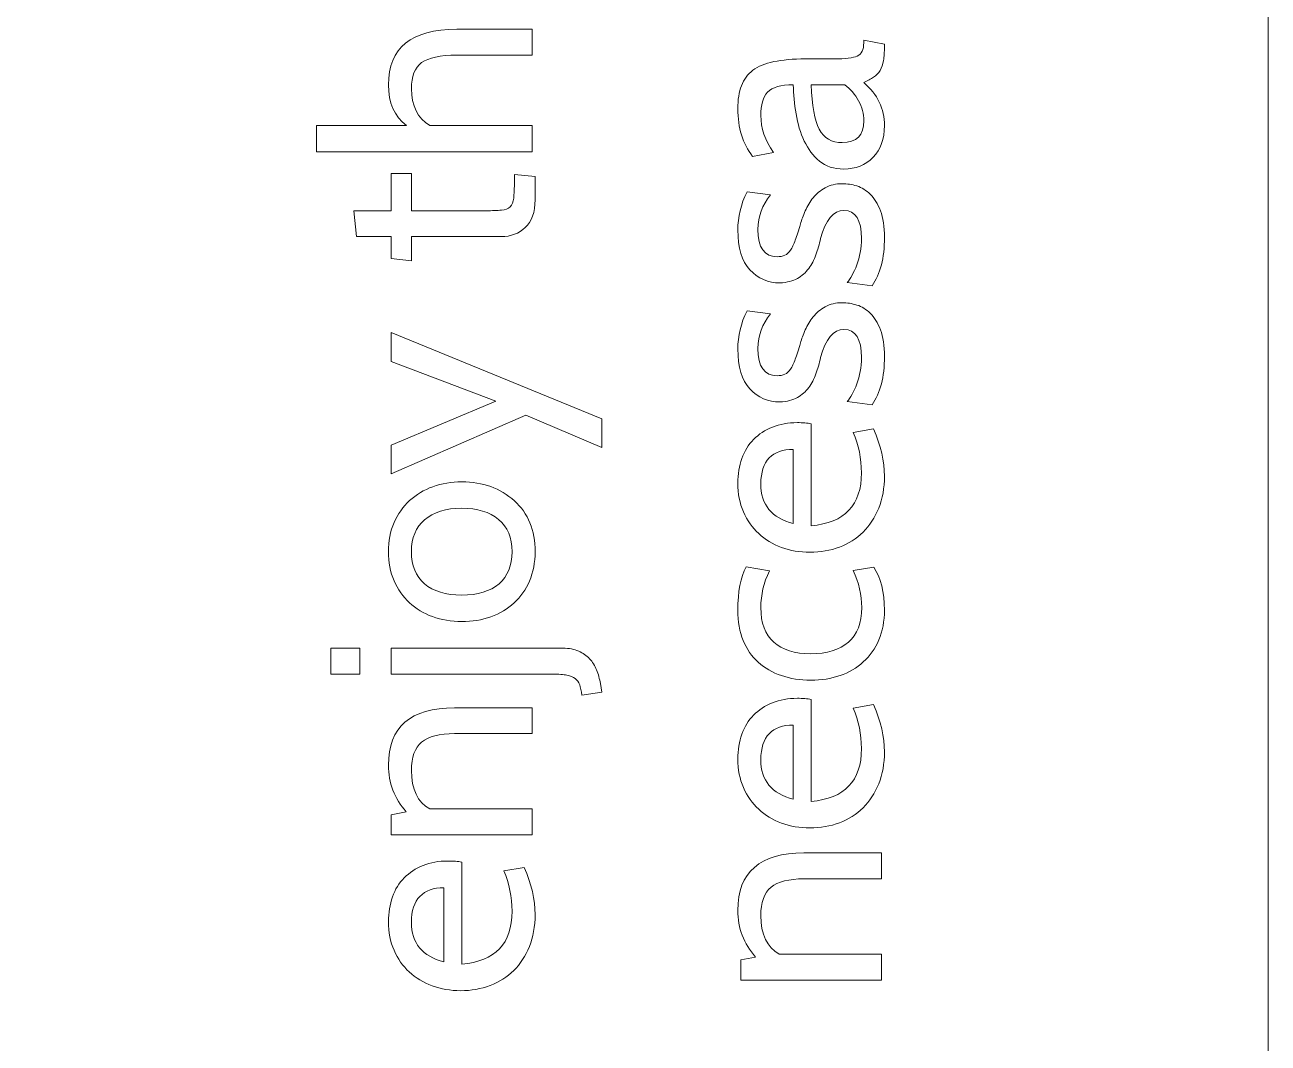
# Model space of a CAD drawing. Header units: centimetres. Extents: x -24 to 24.1, y -20.7 to 0.5.
# Drawn here: x 5.5782 to 6.0368, y -19.167 to -18.7913 of the extents above; entities that cross this region are included whole.
import ezdxf

# ---------------------------------------------------------------- set-up
doc = ezdxf.new("R2010")
doc.units = ezdxf.units.CM
doc.header["$MEASUREMENT"] = 0
doc.layers.add('Layer 1', color=7, linetype='Continuous')

msp = doc.modelspace()

# ---------------------------------------------------------------- linework, layer by layer
at = {"layer": 'Layer 1', "color": 250, "lineweight": 9}
msp.add_lwpolyline([(-23.96322, -20.71493), (6.03678, -20.71493), (6.03678, -0.71493), (-23.96322, -0.71493), (-23.96322, -20.71493)], close=True, dxfattribs=at)
for points, knots in [([(5.76536, -18.792975), (5.76536, -18.792975), (5.76536, -18.802515), (5.76536, -18.802515), (5.76536, -18.802515), (5.76536, -18.802515), (5.73757, -18.802515), (5.73757, -18.802515), (5.73757, -18.802515), (5.73142, -18.802515), (5.72709, -18.803435), (5.72458, -18.805275), (5.72458, -18.805275), (5.72207, -18.807115), (5.72081, -18.810335), (5.72081, -18.814925), (5.72081, -18.814925), (5.72081, -18.821145), (5.72308, -18.825675), (5.7276, -18.828505), (5.7276, -18.828505), (5.7276, -18.828505), (5.76536, -18.828505), (5.76536, -18.828505), (5.76536, -18.828505), (5.76536, -18.828505), (5.76536, -18.838155), (5.76536, -18.838155), (5.76536, -18.838155), (5.76536, -18.838155), (5.68582, -18.838155), (5.68582, -18.838155), (5.68582, -18.838155), (5.68582, -18.838155), (5.68582, -18.828505), (5.68582, -18.828505), (5.68582, -18.828505), (5.68582, -18.828505), (5.71901, -18.828505), (5.71901, -18.828505), (5.71901, -18.828505), (5.71456, -18.825035), (5.71233, -18.820015), (5.71233, -18.813445), (5.71233, -18.813445), (5.71233, -18.799795), (5.72074, -18.792975), (5.73757, -18.792975), (5.73757, -18.792975), (5.73757, -18.792975), (5.76536, -18.792975), (5.76536, -18.792975)], [0, 0, 0, 0, 0.0714286, 0.0714286, 0.0714286, 0.0714286, 0.1428571, 0.1428571, 0.1428571, 0.1428571, 0.2142857, 0.2142857, 0.2142857, 0.2142857, 0.2857143, 0.2857143, 0.2857143, 0.2857143, 0.3571429, 0.3571429, 0.3571429, 0.3571429, 0.4285714, 0.4285714, 0.4285714, 0.4285714, 0.5, 0.5, 0.5, 0.5, 0.5714286, 0.5714286, 0.5714286, 0.5714286, 0.6428571, 0.6428571, 0.6428571, 0.6428571, 0.7142857, 0.7142857, 0.7142857, 0.7142857, 0.7857143, 0.7857143, 0.7857143, 0.7857143, 0.8571429, 0.8571429, 0.8571429, 0.8571429, 1, 1, 1, 1]), ([(5.88764, -18.797005), (5.88764, -18.797005), (5.89527, -18.798495), (5.89527, -18.798495), (5.89527, -18.798495), (5.89527, -18.798495), (5.89527, -18.799235), (5.89527, -18.799235), (5.89527, -18.799235), (5.89527, -18.801355), (5.89515, -18.803125), (5.8949, -18.804535), (5.8949, -18.804535), (5.89466, -18.805955), (5.89423, -18.807155), (5.89363, -18.808145), (5.89363, -18.808145), (5.89303, -18.809135), (5.89223, -18.809965), (5.89124, -18.810635), (5.89124, -18.810635), (5.89025, -18.811305), (5.88905, -18.811965), (5.88764, -18.812595), (5.88764, -18.812595), (5.89273, -18.816985), (5.89527, -18.822285), (5.89527, -18.828505), (5.89527, -18.828505), (5.89527, -18.833385), (5.89388, -18.837275), (5.89108, -18.840175), (5.89108, -18.840175), (5.88829, -18.843065), (5.88467, -18.844515), (5.88021, -18.844515), (5.88021, -18.844515), (5.87661, -18.844515), (5.87364, -18.843545), (5.87131, -18.841605), (5.87131, -18.841605), (5.86897, -18.839655), (5.8671, -18.837185), (5.86569, -18.834175), (5.86569, -18.834175), (5.86427, -18.831175), (5.86326, -18.827835), (5.86266, -18.824155), (5.86266, -18.824155), (5.86206, -18.820485), (5.86173, -18.816905), (5.86165, -18.813445), (5.86165, -18.813445), (5.85699, -18.813445), (5.85382, -18.814345), (5.85216, -18.816155), (5.85216, -18.816155), (5.8505, -18.817955), (5.84967, -18.820835), (5.84967, -18.824795), (5.84967, -18.824795), (5.84967, -18.829315), (5.85123, -18.833875), (5.85434, -18.838475), (5.85434, -18.838475), (5.85434, -18.838475), (5.8466, -18.839855), (5.8466, -18.839855), (5.8466, -18.839855), (5.84299, -18.835185), (5.84119, -18.829315), (5.84119, -18.822245), (5.84119, -18.822245), (5.84119, -18.818925), (5.84163, -18.816095), (5.84251, -18.813765), (5.84251, -18.813765), (5.8434, -18.811435), (5.84481, -18.809535), (5.84676, -18.808085), (5.84676, -18.808085), (5.8487, -18.806645), (5.85126, -18.805575), (5.85444, -18.804905), (5.85444, -18.804905), (5.85763, -18.804235), (5.86151, -18.803905), (5.86611, -18.803905), (5.86611, -18.803905), (5.86611, -18.803905), (5.87672, -18.803905), (5.87672, -18.803905), (5.87672, -18.803905), (5.88082, -18.803905), (5.88366, -18.803545), (5.88525, -18.802835), (5.88525, -18.802835), (5.88684, -18.802135), (5.88764, -18.800505), (5.88764, -18.797965), (5.88764, -18.797965), (5.88764, -18.797965), (5.88764, -18.797005), (5.88764, -18.797005)], [0, 0, 0, 0, 0.037037, 0.037037, 0.037037, 0.037037, 0.0740741, 0.0740741, 0.0740741, 0.0740741, 0.1111111, 0.1111111, 0.1111111, 0.1111111, 0.1481481, 0.1481481, 0.1481481, 0.1481481, 0.1851852, 0.1851852, 0.1851852, 0.1851852, 0.2222222, 0.2222222, 0.2222222, 0.2222222, 0.2592593, 0.2592593, 0.2592593, 0.2592593, 0.2962963, 0.2962963, 0.2962963, 0.2962963, 0.3333333, 0.3333333, 0.3333333, 0.3333333, 0.3703704, 0.3703704, 0.3703704, 0.3703704, 0.4074074, 0.4074074, 0.4074074, 0.4074074, 0.4444444, 0.4444444, 0.4444444, 0.4444444, 0.4814815, 0.4814815, 0.4814815, 0.4814815, 0.5185185, 0.5185185, 0.5185185, 0.5185185, 0.5555556, 0.5555556, 0.5555556, 0.5555556, 0.5925926, 0.5925926, 0.5925926, 0.5925926, 0.6296296, 0.6296296, 0.6296296, 0.6296296, 0.6666667, 0.6666667, 0.6666667, 0.6666667, 0.7037037, 0.7037037, 0.7037037, 0.7037037, 0.7407407, 0.7407407, 0.7407407, 0.7407407, 0.7777778, 0.7777778, 0.7777778, 0.7777778, 0.8148148, 0.8148148, 0.8148148, 0.8148148, 0.8518519, 0.8518519, 0.8518519, 0.8518519, 0.8888889, 0.8888889, 0.8888889, 0.8888889, 0.9259259, 0.9259259, 0.9259259, 0.9259259, 1, 1, 1, 1]), ([(5.88064, -18.813445), (5.88064, -18.813445), (5.86823, -18.813445), (5.86823, -18.813445), (5.86823, -18.813445), (5.86851, -18.821085), (5.86952, -18.826545), (5.87125, -18.829835), (5.87125, -18.829835), (5.87298, -18.833115), (5.8758, -18.834765), (5.87968, -18.834765), (5.87968, -18.834765), (5.88499, -18.834765), (5.88764, -18.832075), (5.88764, -18.826705), (5.88764, -18.826705), (5.88764, -18.824155), (5.887, -18.821695), (5.88573, -18.819335), (5.88573, -18.819335), (5.88446, -18.816965), (5.88276, -18.815005), (5.88064, -18.813445)], [0, 0, 0, 0, 0.1428571, 0.1428571, 0.1428571, 0.1428571, 0.2857143, 0.2857143, 0.2857143, 0.2857143, 0.4285714, 0.4285714, 0.4285714, 0.4285714, 0.5714286, 0.5714286, 0.5714286, 0.5714286, 0.7142857, 0.7142857, 0.7142857, 0.7142857, 1, 1, 1, 1]), ([(5.75878, -18.846535), (5.75878, -18.846535), (5.76642, -18.847275), (5.76642, -18.847275), (5.76642, -18.847275), (5.76642, -18.847275), (5.76642, -18.855865), (5.76642, -18.855865), (5.76642, -18.855865), (5.76642, -18.860455), (5.76522, -18.863875), (5.76281, -18.866095), (5.76281, -18.866095), (5.76041, -18.868325), (5.75747, -18.869435), (5.75401, -18.869435), (5.75401, -18.869435), (5.75401, -18.869435), (5.72081, -18.869435), (5.72081, -18.869435), (5.72081, -18.869435), (5.72081, -18.869435), (5.72081, -18.878345), (5.72081, -18.878345), (5.72081, -18.878345), (5.72081, -18.878345), (5.71339, -18.877495), (5.71339, -18.877495), (5.71339, -18.877495), (5.71339, -18.877495), (5.71339, -18.869435), (5.71339, -18.869435), (5.71339, -18.869435), (5.71339, -18.869435), (5.70056, -18.869435), (5.70056, -18.869435), (5.70056, -18.869435), (5.70056, -18.869435), (5.6996, -18.859895), (5.6996, -18.859895), (5.6996, -18.859895), (5.6996, -18.859895), (5.71339, -18.859895), (5.71339, -18.859895), (5.71339, -18.859895), (5.71339, -18.859895), (5.71339, -18.846215), (5.71339, -18.846215), (5.71339, -18.846215), (5.71339, -18.846215), (5.72081, -18.846215), (5.72081, -18.846215), (5.72081, -18.846215), (5.72081, -18.846215), (5.72081, -18.859895), (5.72081, -18.859895), (5.72081, -18.859895), (5.72081, -18.859895), (5.74818, -18.859895), (5.74818, -18.859895), (5.74818, -18.859895), (5.75065, -18.859895), (5.7526, -18.859825), (5.75401, -18.859685), (5.75401, -18.859685), (5.75542, -18.859545), (5.75648, -18.859135), (5.75719, -18.858465), (5.75719, -18.858465), (5.7579, -18.857795), (5.75834, -18.856715), (5.75852, -18.855225), (5.75852, -18.855225), (5.75869, -18.853745), (5.75878, -18.851655), (5.75878, -18.848965), (5.75878, -18.848965), (5.75878, -18.848965), (5.75878, -18.846535), (5.75878, -18.846535)], [0, 0, 0, 0, 0.047619, 0.047619, 0.047619, 0.047619, 0.0952381, 0.0952381, 0.0952381, 0.0952381, 0.1428571, 0.1428571, 0.1428571, 0.1428571, 0.1904762, 0.1904762, 0.1904762, 0.1904762, 0.2380952, 0.2380952, 0.2380952, 0.2380952, 0.2857143, 0.2857143, 0.2857143, 0.2857143, 0.3333333, 0.3333333, 0.3333333, 0.3333333, 0.3809524, 0.3809524, 0.3809524, 0.3809524, 0.4285714, 0.4285714, 0.4285714, 0.4285714, 0.4761905, 0.4761905, 0.4761905, 0.4761905, 0.5238095, 0.5238095, 0.5238095, 0.5238095, 0.5714286, 0.5714286, 0.5714286, 0.5714286, 0.6190476, 0.6190476, 0.6190476, 0.6190476, 0.6666667, 0.6666667, 0.6666667, 0.6666667, 0.7142857, 0.7142857, 0.7142857, 0.7142857, 0.7619048, 0.7619048, 0.7619048, 0.7619048, 0.8095238, 0.8095238, 0.8095238, 0.8095238, 0.8571429, 0.8571429, 0.8571429, 0.8571429, 0.9047619, 0.9047619, 0.9047619, 0.9047619, 1, 1, 1, 1]), ([(5.89527, -18.869765), (5.89527, -18.877325), (5.89375, -18.883265), (5.89071, -18.887575), (5.89071, -18.887575), (5.89071, -18.887575), (5.88149, -18.886415), (5.88149, -18.886415), (5.88149, -18.886415), (5.88276, -18.884995), (5.88396, -18.882825), (5.88509, -18.879885), (5.88509, -18.879885), (5.88622, -18.876955), (5.88679, -18.873715), (5.88679, -18.870185), (5.88679, -18.870185), (5.88679, -18.863255), (5.88463, -18.859795), (5.88032, -18.859795), (5.88032, -18.859795), (5.87643, -18.859795), (5.87357, -18.863255), (5.87173, -18.870185), (5.87173, -18.870185), (5.87123, -18.872305), (5.87065, -18.874305), (5.86998, -18.876175), (5.86998, -18.876175), (5.86931, -18.878055), (5.86843, -18.879725), (5.86733, -18.881215), (5.86733, -18.881215), (5.86623, -18.882695), (5.86484, -18.883915), (5.86314, -18.884875), (5.86314, -18.884875), (5.86144, -18.885825), (5.85932, -18.886375), (5.85678, -18.886515), (5.85678, -18.886515), (5.85232, -18.886515), (5.84861, -18.884925), (5.84564, -18.881745), (5.84564, -18.881745), (5.84267, -18.878565), (5.84119, -18.873645), (5.84119, -18.867005), (5.84119, -18.867005), (5.84119, -18.862265), (5.84232, -18.857565), (5.84458, -18.852895), (5.84458, -18.852895), (5.84458, -18.852895), (5.85328, -18.854065), (5.85328, -18.854065), (5.85328, -18.854065), (5.85017, -18.857745), (5.84861, -18.861985), (5.84861, -18.866795), (5.84861, -18.866795), (5.84861, -18.873505), (5.85096, -18.876865), (5.85566, -18.876865), (5.85566, -18.876865), (5.85679, -18.876865), (5.85777, -18.876685), (5.85854, -18.876335), (5.85854, -18.876335), (5.85932, -18.875985), (5.86003, -18.875345), (5.86063, -18.874425), (5.86063, -18.874425), (5.86123, -18.873505), (5.86181, -18.872265), (5.8624, -18.870715), (5.8624, -18.870715), (5.86296, -18.869155), (5.8636, -18.867175), (5.86431, -18.864775), (5.86431, -18.864775), (5.86473, -18.863295), (5.86531, -18.861685), (5.86606, -18.859955), (5.86606, -18.859955), (5.8668, -18.858215), (5.86777, -18.856605), (5.86897, -18.855125), (5.86897, -18.855125), (5.87018, -18.853635), (5.87166, -18.852405), (5.87343, -18.851415), (5.87343, -18.851415), (5.87519, -18.850425), (5.87732, -18.849925), (5.87979, -18.849925), (5.87979, -18.849925), (5.88149, -18.849925), (5.88325, -18.850215), (5.88509, -18.850775), (5.88509, -18.850775), (5.88693, -18.851345), (5.88859, -18.852365), (5.89008, -18.853855), (5.89008, -18.853855), (5.89156, -18.855335), (5.8928, -18.857365), (5.89379, -18.859955), (5.89379, -18.859955), (5.89478, -18.862535), (5.89527, -18.865805), (5.89527, -18.869765)], [0, 0, 0, 0, 0.0344828, 0.0344828, 0.0344828, 0.0344828, 0.0689655, 0.0689655, 0.0689655, 0.0689655, 0.1034483, 0.1034483, 0.1034483, 0.1034483, 0.137931, 0.137931, 0.137931, 0.137931, 0.1724138, 0.1724138, 0.1724138, 0.1724138, 0.2068966, 0.2068966, 0.2068966, 0.2068966, 0.2413793, 0.2413793, 0.2413793, 0.2413793, 0.2758621, 0.2758621, 0.2758621, 0.2758621, 0.3103448, 0.3103448, 0.3103448, 0.3103448, 0.3448276, 0.3448276, 0.3448276, 0.3448276, 0.3793103, 0.3793103, 0.3793103, 0.3793103, 0.4137931, 0.4137931, 0.4137931, 0.4137931, 0.4482759, 0.4482759, 0.4482759, 0.4482759, 0.4827586, 0.4827586, 0.4827586, 0.4827586, 0.5172414, 0.5172414, 0.5172414, 0.5172414, 0.5517241, 0.5517241, 0.5517241, 0.5517241, 0.5862069, 0.5862069, 0.5862069, 0.5862069, 0.6206897, 0.6206897, 0.6206897, 0.6206897, 0.6551724, 0.6551724, 0.6551724, 0.6551724, 0.6896552, 0.6896552, 0.6896552, 0.6896552, 0.7241379, 0.7241379, 0.7241379, 0.7241379, 0.7586207, 0.7586207, 0.7586207, 0.7586207, 0.7931034, 0.7931034, 0.7931034, 0.7931034, 0.8275862, 0.8275862, 0.8275862, 0.8275862, 0.862069, 0.862069, 0.862069, 0.862069, 0.8965517, 0.8965517, 0.8965517, 0.8965517, 0.9310345, 0.9310345, 0.9310345, 0.9310345, 1, 1, 1, 1]), ([(5.89527, -18.913665), (5.89527, -18.921235), (5.89375, -18.927175), (5.89071, -18.931485), (5.89071, -18.931485), (5.89071, -18.931485), (5.88149, -18.930315), (5.88149, -18.930315), (5.88149, -18.930315), (5.88276, -18.928905), (5.88396, -18.926725), (5.88509, -18.923795), (5.88509, -18.923795), (5.88622, -18.920865), (5.88679, -18.917625), (5.88679, -18.914095), (5.88679, -18.914095), (5.88679, -18.907165), (5.88463, -18.903695), (5.88032, -18.903695), (5.88032, -18.903695), (5.87643, -18.903695), (5.87357, -18.907165), (5.87173, -18.914095), (5.87173, -18.914095), (5.87123, -18.916215), (5.87065, -18.918205), (5.86998, -18.920085), (5.86998, -18.920085), (5.86931, -18.921955), (5.86843, -18.923635), (5.86733, -18.925125), (5.86733, -18.925125), (5.86623, -18.926605), (5.86484, -18.927825), (5.86314, -18.928775), (5.86314, -18.928775), (5.86144, -18.929735), (5.85932, -18.930285), (5.85678, -18.930425), (5.85678, -18.930425), (5.85232, -18.930425), (5.84861, -18.928835), (5.84564, -18.925655), (5.84564, -18.925655), (5.84267, -18.922465), (5.84119, -18.917555), (5.84119, -18.910905), (5.84119, -18.910905), (5.84119, -18.906175), (5.84232, -18.901475), (5.84458, -18.896805), (5.84458, -18.896805), (5.84458, -18.896805), (5.85328, -18.897975), (5.85328, -18.897975), (5.85328, -18.897975), (5.85017, -18.901645), (5.84861, -18.905885), (5.84861, -18.910695), (5.84861, -18.910695), (5.84861, -18.917415), (5.85096, -18.920775), (5.85566, -18.920775), (5.85566, -18.920775), (5.85679, -18.920775), (5.85777, -18.920595), (5.85854, -18.920245), (5.85854, -18.920245), (5.85932, -18.919885), (5.86003, -18.919255), (5.86063, -18.918335), (5.86063, -18.918335), (5.86123, -18.917415), (5.86181, -18.916175), (5.8624, -18.914625), (5.8624, -18.914625), (5.86296, -18.913065), (5.8636, -18.911085), (5.86431, -18.908685), (5.86431, -18.908685), (5.86473, -18.907195), (5.86531, -18.905585), (5.86606, -18.903855), (5.86606, -18.903855), (5.8668, -18.902125), (5.86777, -18.900515), (5.86897, -18.899035), (5.86897, -18.899035), (5.87018, -18.897545), (5.87166, -18.896305), (5.87343, -18.895315), (5.87343, -18.895315), (5.87519, -18.894325), (5.87732, -18.893835), (5.87979, -18.893835), (5.87979, -18.893835), (5.88149, -18.893835), (5.88325, -18.894115), (5.88509, -18.894685), (5.88509, -18.894685), (5.88693, -18.895245), (5.88859, -18.896275), (5.89008, -18.897755), (5.89008, -18.897755), (5.89156, -18.899245), (5.8928, -18.901275), (5.89379, -18.903855), (5.89379, -18.903855), (5.89478, -18.906435), (5.89527, -18.909705), (5.89527, -18.913665)], [0, 0, 0, 0, 0.0344828, 0.0344828, 0.0344828, 0.0344828, 0.0689655, 0.0689655, 0.0689655, 0.0689655, 0.1034483, 0.1034483, 0.1034483, 0.1034483, 0.137931, 0.137931, 0.137931, 0.137931, 0.1724138, 0.1724138, 0.1724138, 0.1724138, 0.2068966, 0.2068966, 0.2068966, 0.2068966, 0.2413793, 0.2413793, 0.2413793, 0.2413793, 0.2758621, 0.2758621, 0.2758621, 0.2758621, 0.3103448, 0.3103448, 0.3103448, 0.3103448, 0.3448276, 0.3448276, 0.3448276, 0.3448276, 0.3793103, 0.3793103, 0.3793103, 0.3793103, 0.4137931, 0.4137931, 0.4137931, 0.4137931, 0.4482759, 0.4482759, 0.4482759, 0.4482759, 0.4827586, 0.4827586, 0.4827586, 0.4827586, 0.5172414, 0.5172414, 0.5172414, 0.5172414, 0.5517241, 0.5517241, 0.5517241, 0.5517241, 0.5862069, 0.5862069, 0.5862069, 0.5862069, 0.6206897, 0.6206897, 0.6206897, 0.6206897, 0.6551724, 0.6551724, 0.6551724, 0.6551724, 0.6896552, 0.6896552, 0.6896552, 0.6896552, 0.7241379, 0.7241379, 0.7241379, 0.7241379, 0.7586207, 0.7586207, 0.7586207, 0.7586207, 0.7931034, 0.7931034, 0.7931034, 0.7931034, 0.8275862, 0.8275862, 0.8275862, 0.8275862, 0.862069, 0.862069, 0.862069, 0.862069, 0.8965517, 0.8965517, 0.8965517, 0.8965517, 0.9310345, 0.9310345, 0.9310345, 0.9310345, 1, 1, 1, 1]), ([(5.71339, -18.904865), (5.71339, -18.904865), (5.79102, -18.936675), (5.79102, -18.936675), (5.79102, -18.936675), (5.79102, -18.936675), (5.79102, -18.947285), (5.79102, -18.947285), (5.79102, -18.947285), (5.79102, -18.947285), (5.76302, -18.935295), (5.76302, -18.935295), (5.76302, -18.935295), (5.76302, -18.935295), (5.71339, -18.956935), (5.71339, -18.956935), (5.71339, -18.956935), (5.71339, -18.956935), (5.71339, -18.946325), (5.71339, -18.946325), (5.71339, -18.946325), (5.71339, -18.946325), (5.75199, -18.930105), (5.75199, -18.930105), (5.75199, -18.930105), (5.75199, -18.930105), (5.71339, -18.915465), (5.71339, -18.915465), (5.71339, -18.915465), (5.71339, -18.915465), (5.71339, -18.904865), (5.71339, -18.904865)], [0, 0, 0, 0, 0.1111111, 0.1111111, 0.1111111, 0.1111111, 0.2222222, 0.2222222, 0.2222222, 0.2222222, 0.3333333, 0.3333333, 0.3333333, 0.3333333, 0.4444444, 0.4444444, 0.4444444, 0.4444444, 0.5555556, 0.5555556, 0.5555556, 0.5555556, 0.6666667, 0.6666667, 0.6666667, 0.6666667, 0.7777778, 0.7777778, 0.7777778, 0.7777778, 1, 1, 1, 1]), ([(5.86823, -18.938485), (5.86823, -18.938485), (5.86823, -18.976135), (5.86823, -18.976135), (5.86823, -18.976135), (5.8806, -18.975005), (5.88679, -18.968495), (5.88679, -18.956615), (5.88679, -18.956615), (5.88679, -18.951315), (5.88577, -18.946335), (5.88371, -18.941665), (5.88371, -18.941665), (5.88371, -18.941665), (5.89124, -18.940395), (5.89124, -18.940395), (5.89124, -18.940395), (5.89393, -18.946545), (5.89527, -18.952345), (5.89527, -18.957785), (5.89527, -18.957785), (5.89527, -18.962165), (5.89457, -18.966115), (5.89315, -18.969615), (5.89315, -18.969615), (5.89174, -18.973115), (5.88981, -18.976065), (5.88737, -18.978465), (5.88737, -18.978465), (5.88493, -18.980875), (5.88203, -18.982705), (5.87868, -18.983985), (5.87868, -18.983985), (5.87532, -18.985255), (5.87169, -18.985885), (5.86781, -18.985885), (5.86781, -18.985885), (5.86406, -18.985885), (5.86056, -18.985285), (5.85731, -18.984085), (5.85731, -18.984085), (5.85405, -18.982885), (5.85124, -18.981185), (5.84888, -18.978995), (5.84888, -18.978995), (5.84651, -18.976805), (5.84463, -18.974135), (5.84326, -18.970985), (5.84326, -18.970985), (5.84188, -18.967845), (5.84119, -18.964325), (5.84119, -18.960435), (5.84119, -18.960435), (5.84119, -18.957115), (5.84168, -18.954075), (5.84267, -18.951315), (5.84267, -18.951315), (5.84366, -18.948555), (5.84511, -18.946205), (5.84702, -18.944265), (5.84702, -18.944265), (5.84893, -18.942315), (5.85124, -18.940795), (5.85397, -18.939705), (5.85397, -18.939705), (5.85669, -18.938605), (5.85975, -18.938065), (5.86314, -18.938065), (5.86314, -18.938065), (5.86512, -18.938065), (5.86682, -18.938205), (5.86823, -18.938485)], [0, 0, 0, 0, 0.0526316, 0.0526316, 0.0526316, 0.0526316, 0.1052632, 0.1052632, 0.1052632, 0.1052632, 0.1578947, 0.1578947, 0.1578947, 0.1578947, 0.2105263, 0.2105263, 0.2105263, 0.2105263, 0.2631579, 0.2631579, 0.2631579, 0.2631579, 0.3157895, 0.3157895, 0.3157895, 0.3157895, 0.3684211, 0.3684211, 0.3684211, 0.3684211, 0.4210526, 0.4210526, 0.4210526, 0.4210526, 0.4736842, 0.4736842, 0.4736842, 0.4736842, 0.5263158, 0.5263158, 0.5263158, 0.5263158, 0.5789474, 0.5789474, 0.5789474, 0.5789474, 0.6315789, 0.6315789, 0.6315789, 0.6315789, 0.6842105, 0.6842105, 0.6842105, 0.6842105, 0.7368421, 0.7368421, 0.7368421, 0.7368421, 0.7894737, 0.7894737, 0.7894737, 0.7894737, 0.8421053, 0.8421053, 0.8421053, 0.8421053, 0.8947368, 0.8947368, 0.8947368, 0.8947368, 1, 1, 1, 1]), ([(5.84967, -18.960645), (5.84967, -18.968355), (5.85367, -18.973235), (5.86165, -18.975285), (5.86165, -18.975285), (5.86165, -18.975285), (5.86165, -18.947925), (5.86165, -18.947925), (5.86165, -18.947925), (5.85784, -18.947925), (5.85489, -18.948985), (5.8528, -18.951105), (5.8528, -18.951105), (5.85071, -18.953225), (5.84967, -18.956405), (5.84967, -18.960645)], [0, 0, 0, 0, 0.2, 0.2, 0.2, 0.2, 0.4, 0.4, 0.4, 0.4, 0.6, 0.6, 0.6, 0.6, 1, 1, 1, 1]), ([(5.75878, -18.966905), (5.76387, -18.971495), (5.76642, -18.977755), (5.76642, -18.985675), (5.76642, -18.985675), (5.76642, -18.989705), (5.76573, -18.993315), (5.76435, -18.996495), (5.76435, -18.996495), (5.76297, -18.999675), (5.76108, -19.002375), (5.75868, -19.004605), (5.75868, -19.004605), (5.75627, -19.006835), (5.75341, -19.008525), (5.75009, -19.009695), (5.75009, -19.009695), (5.74676, -19.010865), (5.74319, -19.011445), (5.73937, -19.011445), (5.73937, -19.011445), (5.73548, -19.011445), (5.7319, -19.010845), (5.72861, -19.009645), (5.72861, -19.009645), (5.72532, -19.008445), (5.72248, -19.006725), (5.72007, -19.004495), (5.72007, -19.004495), (5.71767, -19.002275), (5.71578, -18.999565), (5.7144, -18.996385), (5.7144, -18.996385), (5.71302, -18.993205), (5.71233, -18.989635), (5.71233, -18.985675), (5.71233, -18.985675), (5.71233, -18.981715), (5.71302, -18.978145), (5.7144, -18.974965), (5.7144, -18.974965), (5.71578, -18.971785), (5.71769, -18.969075), (5.72013, -18.966855), (5.72013, -18.966855), (5.72256, -18.964625), (5.72543, -18.962905), (5.72872, -18.961705), (5.72872, -18.961705), (5.732, -18.960505), (5.73556, -18.959905), (5.73937, -18.959905), (5.73937, -18.959905), (5.74715, -18.959905), (5.75362, -18.962235), (5.75878, -18.966905)], [0, 0, 0, 0, 0.0666667, 0.0666667, 0.0666667, 0.0666667, 0.1333333, 0.1333333, 0.1333333, 0.1333333, 0.2, 0.2, 0.2, 0.2, 0.2666667, 0.2666667, 0.2666667, 0.2666667, 0.3333333, 0.3333333, 0.3333333, 0.3333333, 0.4, 0.4, 0.4, 0.4, 0.4666667, 0.4666667, 0.4666667, 0.4666667, 0.5333333, 0.5333333, 0.5333333, 0.5333333, 0.6, 0.6, 0.6, 0.6, 0.6666667, 0.6666667, 0.6666667, 0.6666667, 0.7333333, 0.7333333, 0.7333333, 0.7333333, 0.8, 0.8, 0.8, 0.8, 0.8666667, 0.8666667, 0.8666667, 0.8666667, 1, 1, 1, 1]), ([(5.72569, -18.973905), (5.72244, -18.976665), (5.72081, -18.980585), (5.72081, -18.985675), (5.72081, -18.985675), (5.72081, -18.990765), (5.72242, -18.994705), (5.72564, -18.997505), (5.72564, -18.997505), (5.72886, -19.000295), (5.73343, -19.001685), (5.73937, -19.001685), (5.73937, -19.001685), (5.74531, -19.001685), (5.74989, -19.000295), (5.75311, -18.997505), (5.75311, -18.997505), (5.75632, -18.994705), (5.75793, -18.990765), (5.75793, -18.985675), (5.75793, -18.985675), (5.75793, -18.980515), (5.75627, -18.976555), (5.75295, -18.973795), (5.75295, -18.973795), (5.74963, -18.971045), (5.7451, -18.969665), (5.73937, -18.969665), (5.73937, -18.969665), (5.73351, -18.969665), (5.72894, -18.971075), (5.72569, -18.973905)], [0, 0, 0, 0, 0.1111111, 0.1111111, 0.1111111, 0.1111111, 0.2222222, 0.2222222, 0.2222222, 0.2222222, 0.3333333, 0.3333333, 0.3333333, 0.3333333, 0.4444444, 0.4444444, 0.4444444, 0.4444444, 0.5555556, 0.5555556, 0.5555556, 0.5555556, 0.6666667, 0.6666667, 0.6666667, 0.6666667, 0.7777778, 0.7777778, 0.7777778, 0.7777778, 1, 1, 1, 1]), ([(5.89527, -19.007205), (5.89527, -19.011375), (5.89458, -19.015055), (5.89321, -19.018235), (5.89321, -19.018235), (5.89183, -19.021415), (5.88992, -19.024125), (5.88748, -19.026355), (5.88748, -19.026355), (5.88504, -19.028575), (5.88218, -19.030255), (5.87889, -19.031385), (5.87889, -19.031385), (5.8756, -19.032515), (5.87201, -19.033085), (5.86812, -19.033085), (5.86812, -19.033085), (5.86417, -19.033085), (5.86054, -19.032515), (5.85725, -19.031385), (5.85725, -19.031385), (5.85397, -19.030255), (5.85112, -19.028615), (5.84872, -19.026455), (5.84872, -19.026455), (5.84631, -19.024295), (5.84446, -19.021615), (5.84315, -19.018395), (5.84315, -19.018395), (5.84184, -19.015175), (5.84119, -19.011485), (5.84119, -19.007315), (5.84119, -19.007315), (5.84119, -19.000385), (5.84221, -18.995045), (5.84426, -18.991295), (5.84426, -18.991295), (5.84426, -18.991295), (5.85285, -18.992785), (5.85285, -18.992785), (5.85285, -18.992785), (5.85073, -18.997165), (5.84967, -19.001655), (5.84967, -19.006255), (5.84967, -19.006255), (5.84967, -19.011975), (5.85126, -19.016255), (5.85444, -19.019085), (5.85444, -19.019085), (5.85763, -19.021915), (5.86219, -19.023325), (5.86812, -19.023325), (5.86812, -19.023325), (5.87406, -19.023325), (5.87868, -19.021915), (5.88196, -19.019085), (5.88196, -19.019085), (5.88525, -19.016255), (5.8869, -19.011975), (5.8869, -19.006255), (5.8869, -19.006255), (5.8869, -19.001585), (5.88584, -18.997065), (5.88371, -18.992675), (5.88371, -18.992675), (5.88371, -18.992675), (5.89135, -18.991405), (5.89135, -18.991405), (5.89135, -18.991405), (5.89397, -18.995295), (5.89527, -19.000565), (5.89527, -19.007205)], [0, 0, 0, 0, 0.0526316, 0.0526316, 0.0526316, 0.0526316, 0.1052632, 0.1052632, 0.1052632, 0.1052632, 0.1578947, 0.1578947, 0.1578947, 0.1578947, 0.2105263, 0.2105263, 0.2105263, 0.2105263, 0.2631579, 0.2631579, 0.2631579, 0.2631579, 0.3157895, 0.3157895, 0.3157895, 0.3157895, 0.3684211, 0.3684211, 0.3684211, 0.3684211, 0.4210526, 0.4210526, 0.4210526, 0.4210526, 0.4736842, 0.4736842, 0.4736842, 0.4736842, 0.5263158, 0.5263158, 0.5263158, 0.5263158, 0.5789474, 0.5789474, 0.5789474, 0.5789474, 0.6315789, 0.6315789, 0.6315789, 0.6315789, 0.6842105, 0.6842105, 0.6842105, 0.6842105, 0.7368421, 0.7368421, 0.7368421, 0.7368421, 0.7894737, 0.7894737, 0.7894737, 0.7894737, 0.8421053, 0.8421053, 0.8421053, 0.8421053, 0.8947368, 0.8947368, 0.8947368, 0.8947368, 1, 1, 1, 1]), ([(5.70172, -19.021305), (5.70172, -19.021305), (5.70172, -19.030855), (5.70172, -19.030855), (5.70172, -19.030855), (5.70172, -19.030855), (5.69112, -19.030855), (5.69112, -19.030855), (5.69112, -19.030855), (5.69112, -19.030855), (5.69112, -19.021305), (5.69112, -19.021305), (5.69112, -19.021305), (5.69112, -19.021305), (5.70172, -19.021305), (5.70172, -19.021305)], [0, 0, 0, 0, 0.2, 0.2, 0.2, 0.2, 0.4, 0.4, 0.4, 0.4, 0.6, 0.6, 0.6, 0.6, 1, 1, 1, 1]), ([(5.79049, -19.034355), (5.79049, -19.034355), (5.79102, -19.037535), (5.79102, -19.037535), (5.79102, -19.037535), (5.79102, -19.037535), (5.7836, -19.038595), (5.7836, -19.038595), (5.7836, -19.038595), (5.78346, -19.037035), (5.78321, -19.035765), (5.78286, -19.034775), (5.78286, -19.034775), (5.7825, -19.033785), (5.78195, -19.033015), (5.78121, -19.032445), (5.78121, -19.032445), (5.78047, -19.031875), (5.77945, -19.031475), (5.77814, -19.031225), (5.77814, -19.031225), (5.77685, -19.030975), (5.77513, -19.030855), (5.77301, -19.030855), (5.77301, -19.030855), (5.77301, -19.030855), (5.71339, -19.030855), (5.71339, -19.030855), (5.71339, -19.030855), (5.71339, -19.030855), (5.71339, -19.021305), (5.71339, -19.021305), (5.71339, -19.021305), (5.71339, -19.021305), (5.7767, -19.021305), (5.7767, -19.021305), (5.7767, -19.021305), (5.77897, -19.021305), (5.78089, -19.021665), (5.78249, -19.022365), (5.78249, -19.022365), (5.78408, -19.023075), (5.78542, -19.024015), (5.78651, -19.025185), (5.78651, -19.025185), (5.78761, -19.026345), (5.78848, -19.027725), (5.78911, -19.029315), (5.78911, -19.029315), (5.78975, -19.030905), (5.79021, -19.032585), (5.79049, -19.034355)], [0, 0, 0, 0, 0.0714286, 0.0714286, 0.0714286, 0.0714286, 0.1428571, 0.1428571, 0.1428571, 0.1428571, 0.2142857, 0.2142857, 0.2142857, 0.2142857, 0.2857143, 0.2857143, 0.2857143, 0.2857143, 0.3571429, 0.3571429, 0.3571429, 0.3571429, 0.4285714, 0.4285714, 0.4285714, 0.4285714, 0.5, 0.5, 0.5, 0.5, 0.5714286, 0.5714286, 0.5714286, 0.5714286, 0.6428571, 0.6428571, 0.6428571, 0.6428571, 0.7142857, 0.7142857, 0.7142857, 0.7142857, 0.7857143, 0.7857143, 0.7857143, 0.7857143, 0.8571429, 0.8571429, 0.8571429, 0.8571429, 1, 1, 1, 1]), ([(5.76536, -19.043265), (5.76536, -19.043265), (5.76536, -19.052805), (5.76536, -19.052805), (5.76536, -19.052805), (5.76536, -19.052805), (5.73672, -19.052805), (5.73672, -19.052805), (5.73672, -19.052805), (5.73114, -19.052805), (5.72709, -19.053845), (5.72458, -19.055935), (5.72458, -19.055935), (5.72207, -19.058025), (5.72081, -19.061505), (5.72081, -19.066385), (5.72081, -19.066385), (5.72081, -19.073315), (5.72308, -19.078045), (5.7276, -19.080595), (5.7276, -19.080595), (5.7276, -19.080595), (5.76536, -19.080595), (5.76536, -19.080595), (5.76536, -19.080595), (5.76536, -19.080595), (5.76536, -19.090135), (5.76536, -19.090135), (5.76536, -19.090135), (5.76536, -19.090135), (5.71339, -19.090135), (5.71339, -19.090135), (5.71339, -19.090135), (5.71339, -19.090135), (5.71339, -19.082715), (5.71339, -19.082715), (5.71339, -19.082715), (5.71339, -19.082715), (5.71891, -19.081655), (5.71891, -19.081655), (5.71891, -19.081655), (5.71452, -19.076705), (5.71233, -19.070975), (5.71233, -19.064475), (5.71233, -19.064475), (5.71233, -19.050335), (5.72046, -19.043265), (5.73672, -19.043265), (5.73672, -19.043265), (5.73672, -19.043265), (5.76536, -19.043265), (5.76536, -19.043265)], [0, 0, 0, 0, 0.0714286, 0.0714286, 0.0714286, 0.0714286, 0.1428571, 0.1428571, 0.1428571, 0.1428571, 0.2142857, 0.2142857, 0.2142857, 0.2142857, 0.2857143, 0.2857143, 0.2857143, 0.2857143, 0.3571429, 0.3571429, 0.3571429, 0.3571429, 0.4285714, 0.4285714, 0.4285714, 0.4285714, 0.5, 0.5, 0.5, 0.5, 0.5714286, 0.5714286, 0.5714286, 0.5714286, 0.6428571, 0.6428571, 0.6428571, 0.6428571, 0.7142857, 0.7142857, 0.7142857, 0.7142857, 0.7857143, 0.7857143, 0.7857143, 0.7857143, 0.8571429, 0.8571429, 0.8571429, 0.8571429, 1, 1, 1, 1]), ([(5.86823, -19.040195), (5.86823, -19.040195), (5.86823, -19.077835), (5.86823, -19.077835), (5.86823, -19.077835), (5.8806, -19.076705), (5.88679, -19.070205), (5.88679, -19.058325), (5.88679, -19.058325), (5.88679, -19.053025), (5.88577, -19.048035), (5.88371, -19.043375), (5.88371, -19.043375), (5.88371, -19.043375), (5.89124, -19.042095), (5.89124, -19.042095), (5.89124, -19.042095), (5.89393, -19.048255), (5.89527, -19.054045), (5.89527, -19.059495), (5.89527, -19.059495), (5.89527, -19.063875), (5.89457, -19.067815), (5.89315, -19.071315), (5.89315, -19.071315), (5.89174, -19.074815), (5.88981, -19.077765), (5.88737, -19.080175), (5.88737, -19.080175), (5.88493, -19.082575), (5.88203, -19.084415), (5.87868, -19.085685), (5.87868, -19.085685), (5.87532, -19.086965), (5.87169, -19.087595), (5.86781, -19.087595), (5.86781, -19.087595), (5.86406, -19.087595), (5.86056, -19.086995), (5.85731, -19.085795), (5.85731, -19.085795), (5.85405, -19.084595), (5.85124, -19.082895), (5.84888, -19.080705), (5.84888, -19.080705), (5.84651, -19.078515), (5.84463, -19.075845), (5.84326, -19.072695), (5.84326, -19.072695), (5.84188, -19.069555), (5.84119, -19.066035), (5.84119, -19.062145), (5.84119, -19.062145), (5.84119, -19.058825), (5.84168, -19.055785), (5.84267, -19.053025), (5.84267, -19.053025), (5.84366, -19.050265), (5.84511, -19.047915), (5.84702, -19.045975), (5.84702, -19.045975), (5.84893, -19.044025), (5.85124, -19.042505), (5.85397, -19.041415), (5.85397, -19.041415), (5.85669, -19.040315), (5.85975, -19.039765), (5.86314, -19.039765), (5.86314, -19.039765), (5.86512, -19.039765), (5.86682, -19.039905), (5.86823, -19.040195)], [0, 0, 0, 0, 0.0526316, 0.0526316, 0.0526316, 0.0526316, 0.1052632, 0.1052632, 0.1052632, 0.1052632, 0.1578947, 0.1578947, 0.1578947, 0.1578947, 0.2105263, 0.2105263, 0.2105263, 0.2105263, 0.2631579, 0.2631579, 0.2631579, 0.2631579, 0.3157895, 0.3157895, 0.3157895, 0.3157895, 0.3684211, 0.3684211, 0.3684211, 0.3684211, 0.4210526, 0.4210526, 0.4210526, 0.4210526, 0.4736842, 0.4736842, 0.4736842, 0.4736842, 0.5263158, 0.5263158, 0.5263158, 0.5263158, 0.5789474, 0.5789474, 0.5789474, 0.5789474, 0.6315789, 0.6315789, 0.6315789, 0.6315789, 0.6842105, 0.6842105, 0.6842105, 0.6842105, 0.7368421, 0.7368421, 0.7368421, 0.7368421, 0.7894737, 0.7894737, 0.7894737, 0.7894737, 0.8421053, 0.8421053, 0.8421053, 0.8421053, 0.8947368, 0.8947368, 0.8947368, 0.8947368, 1, 1, 1, 1]), ([(5.84967, -19.062355), (5.84967, -19.070065), (5.85367, -19.074945), (5.86165, -19.076995), (5.86165, -19.076995), (5.86165, -19.076995), (5.86165, -19.049625), (5.86165, -19.049625), (5.86165, -19.049625), (5.85784, -19.049625), (5.85489, -19.050685), (5.8528, -19.052815), (5.8528, -19.052815), (5.85071, -19.054935), (5.84967, -19.058115), (5.84967, -19.062355)], [0, 0, 0, 0, 0.2, 0.2, 0.2, 0.2, 0.4, 0.4, 0.4, 0.4, 0.6, 0.6, 0.6, 0.6, 1, 1, 1, 1]), ([(5.89421, -19.096825), (5.89421, -19.096825), (5.89421, -19.106365), (5.89421, -19.106365), (5.89421, -19.106365), (5.89421, -19.106365), (5.86558, -19.106365), (5.86558, -19.106365), (5.86558, -19.106365), (5.85999, -19.106365), (5.85595, -19.107415), (5.85344, -19.109495), (5.85344, -19.109495), (5.85093, -19.111585), (5.84967, -19.115065), (5.84967, -19.119945), (5.84967, -19.119945), (5.84967, -19.126875), (5.85193, -19.131605), (5.85646, -19.134155), (5.85646, -19.134155), (5.85646, -19.134155), (5.89421, -19.134155), (5.89421, -19.134155), (5.89421, -19.134155), (5.89421, -19.134155), (5.89421, -19.143695), (5.89421, -19.143695), (5.89421, -19.143695), (5.89421, -19.143695), (5.84225, -19.143695), (5.84225, -19.143695), (5.84225, -19.143695), (5.84225, -19.143695), (5.84225, -19.136275), (5.84225, -19.136275), (5.84225, -19.136275), (5.84225, -19.136275), (5.84776, -19.135215), (5.84776, -19.135215), (5.84776, -19.135215), (5.84338, -19.130265), (5.84119, -19.124535), (5.84119, -19.118035), (5.84119, -19.118035), (5.84119, -19.103895), (5.84932, -19.096825), (5.86558, -19.096825), (5.86558, -19.096825), (5.86558, -19.096825), (5.89421, -19.096825), (5.89421, -19.096825)], [0, 0, 0, 0, 0.0714286, 0.0714286, 0.0714286, 0.0714286, 0.1428571, 0.1428571, 0.1428571, 0.1428571, 0.2142857, 0.2142857, 0.2142857, 0.2142857, 0.2857143, 0.2857143, 0.2857143, 0.2857143, 0.3571429, 0.3571429, 0.3571429, 0.3571429, 0.4285714, 0.4285714, 0.4285714, 0.4285714, 0.5, 0.5, 0.5, 0.5, 0.5714286, 0.5714286, 0.5714286, 0.5714286, 0.6428571, 0.6428571, 0.6428571, 0.6428571, 0.7142857, 0.7142857, 0.7142857, 0.7142857, 0.7857143, 0.7857143, 0.7857143, 0.7857143, 0.8571429, 0.8571429, 0.8571429, 0.8571429, 1, 1, 1, 1]), ([(5.73937, -19.100215), (5.73937, -19.100215), (5.73937, -19.137865), (5.73937, -19.137865), (5.73937, -19.137865), (5.75175, -19.136735), (5.75793, -19.130225), (5.75793, -19.118345), (5.75793, -19.118345), (5.75793, -19.113045), (5.75691, -19.108065), (5.75486, -19.103395), (5.75486, -19.103395), (5.75486, -19.103395), (5.76239, -19.102125), (5.76239, -19.102125), (5.76239, -19.102125), (5.76507, -19.108275), (5.76642, -19.114075), (5.76642, -19.119515), (5.76642, -19.119515), (5.76642, -19.123895), (5.76571, -19.127845), (5.7643, -19.131345), (5.7643, -19.131345), (5.76288, -19.134845), (5.76096, -19.137795), (5.75852, -19.140195), (5.75852, -19.140195), (5.75608, -19.142605), (5.75318, -19.144435), (5.74982, -19.145715), (5.74982, -19.145715), (5.74646, -19.146985), (5.74284, -19.147625), (5.73895, -19.147625), (5.73895, -19.147625), (5.7352, -19.147625), (5.7317, -19.147025), (5.72845, -19.145815), (5.72845, -19.145815), (5.7252, -19.144615), (5.72239, -19.142915), (5.72002, -19.140725), (5.72002, -19.140725), (5.71765, -19.138535), (5.71578, -19.135865), (5.7144, -19.132725), (5.7144, -19.132725), (5.71302, -19.129575), (5.71233, -19.126055), (5.71233, -19.122165), (5.71233, -19.122165), (5.71233, -19.118845), (5.71283, -19.115805), (5.71381, -19.113045), (5.71381, -19.113045), (5.7148, -19.110285), (5.71625, -19.107935), (5.71816, -19.105995), (5.71816, -19.105995), (5.72007, -19.104045), (5.72239, -19.102525), (5.72511, -19.101435), (5.72511, -19.101435), (5.72783, -19.100335), (5.73089, -19.099795), (5.73428, -19.099795), (5.73428, -19.099795), (5.73626, -19.099795), (5.73796, -19.099935), (5.73937, -19.100215)], [0, 0, 0, 0, 0.0526316, 0.0526316, 0.0526316, 0.0526316, 0.1052632, 0.1052632, 0.1052632, 0.1052632, 0.1578947, 0.1578947, 0.1578947, 0.1578947, 0.2105263, 0.2105263, 0.2105263, 0.2105263, 0.2631579, 0.2631579, 0.2631579, 0.2631579, 0.3157895, 0.3157895, 0.3157895, 0.3157895, 0.3684211, 0.3684211, 0.3684211, 0.3684211, 0.4210526, 0.4210526, 0.4210526, 0.4210526, 0.4736842, 0.4736842, 0.4736842, 0.4736842, 0.5263158, 0.5263158, 0.5263158, 0.5263158, 0.5789474, 0.5789474, 0.5789474, 0.5789474, 0.6315789, 0.6315789, 0.6315789, 0.6315789, 0.6842105, 0.6842105, 0.6842105, 0.6842105, 0.7368421, 0.7368421, 0.7368421, 0.7368421, 0.7894737, 0.7894737, 0.7894737, 0.7894737, 0.8421053, 0.8421053, 0.8421053, 0.8421053, 0.8947368, 0.8947368, 0.8947368, 0.8947368, 1, 1, 1, 1]), ([(5.72081, -19.122385), (5.72081, -19.130085), (5.72481, -19.134965), (5.7328, -19.137015), (5.7328, -19.137015), (5.7328, -19.137015), (5.7328, -19.109655), (5.7328, -19.109655), (5.7328, -19.109655), (5.72898, -19.109655), (5.72603, -19.110715), (5.72394, -19.112835), (5.72394, -19.112835), (5.72186, -19.114955), (5.72081, -19.118135), (5.72081, -19.122385)], [0, 0, 0, 0, 0.2, 0.2, 0.2, 0.2, 0.4, 0.4, 0.4, 0.4, 0.6, 0.6, 0.6, 0.6, 1, 1, 1, 1])]:
    msp.add_open_spline(points, degree=3, knots=knots, dxfattribs=at)

doc.saveas('drawing.dxf')
